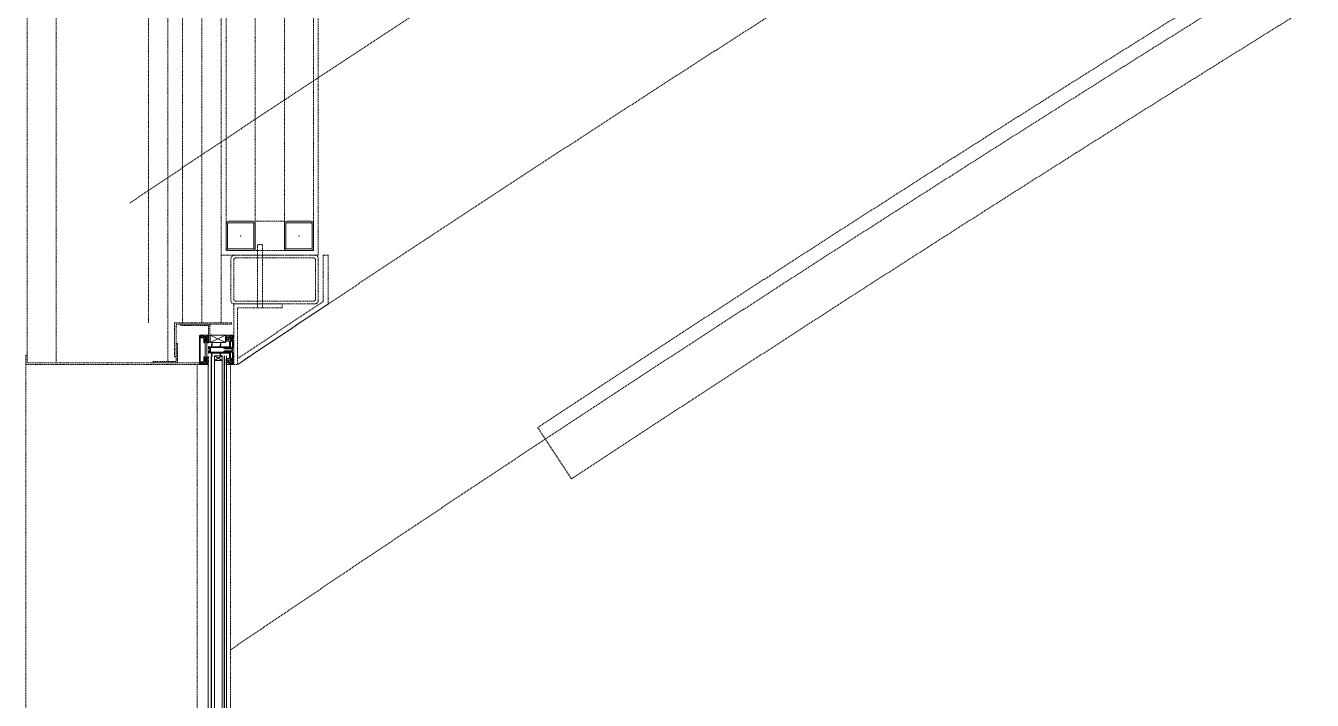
# Model space of a CAD drawing. Extents: x -1457 to 23780, y -2071 to 4205.
# Drawn here: x 13012.2 to 13277.4, y 1054.9 to 1193.8 of the extents above; entities that cross this region are included whole.
import ezdxf

# ---------------------------------------------------------------- set-up
doc = ezdxf.new("R2010")
doc.units = 0
doc.header["$MEASUREMENT"] = 0
doc.linetypes.add('HIDDEN', pattern=[0.375, 0.25, -0.125])
doc.layers.get('0').update_dxf_attribs({"color": 9, "lineweight": 9})
doc.layers.add('15', color=9, linetype='Continuous', lineweight=9)
doc.layers.add('M-TEFRIS2-015', color=129, linetype='Continuous', lineweight=9)

# ---------------------------------------------------------------- blocks, each defined once
blk = doc.blocks.new('*U226')
at = {"layer": '15'}
for p, q in [((-1.47, -18.95), (-274.83, -18.95)), ((-1.47, -19.35), (-274.83, -19.35)), ((-1.47, -19.42), (-274.83, -19.42)), ((-1.47, -19.82), (-274.83, -19.82)), ((-1.47, -21.42), (-274.83, -21.42)), ((-1.47, -22.02), (-274.83, -22.02)), ((-1.47, -22.1), (-274.83, -22.1)), ((-1.47, -22.7), (-274.83, -22.7))]:
    blk.add_line(p, q, dxfattribs=at)
blk = doc.blocks.new('p-profil_bitis')
for p, q in [((-1.5, 2.16), (-3, 5.37)), ((-3, 2.16), (-1.5, 5.37)), ((1.2, 3.05), (2.2, 4.65)), ((2.2, 3.05), (1.2, 4.65))]:
    blk.add_line(p, q)
for points in [[(-2.9, 6.02), (-2.89, 6.01), (-2.88, 6), (-2.88, 6), (-2.87, 6), (-2.48, 6), (-2.47, 6), (-2.46, 6), (-2.46, 6.01), (-2.45, 6.02), (-2.43, 6.06), (-2.41, 6.08), (-2.4, 6.09), (-2.38, 6.09), (-2.37, 6.1), (-2.35, 6.09), (-2.33, 6.09), (-2.32, 6.08), (-2.3, 6.06), (-2.28, 6.01), (-2.27, 6.01), (-2.27, 6), (-2.26, 6), (-2.25, 6), (-1.76, 6), (-1.76, 5.49), (-1.76, 5.48), (-1.77, 5.47), (-1.77, 5.46), (-1.78, 5.46), (-1.79, 5.45), (-1.8, 5.45), (-1.81, 5.45), (-1.82, 5.46), (-1.83, 5.46), (-1.84, 5.47), (-1.89, 5.55), (-1.89, 5.56), (-1.9, 5.57), (-1.9, 5.57), (-1.91, 5.57), (-1.92, 5.57), (-1.93, 5.57), (-1.93, 5.56), (-1.94, 5.55), (-1.99, 5.46), (-1.99, 5.46), (-2, 5.46), (-2, 5.45), (-2.01, 5.45), (-2.02, 5.45), (-2.1, 5.45), (-2.11, 5.45), (-2.12, 5.45), (-2.12, 5.46), (-2.13, 5.46), (-2.13, 5.47), (-2.13, 5.47), (-2.14, 5.48), (-2.14, 5.5), (-2.23, 5.45), (-2.54, 5.45), (-2.62, 5.5), (-2.62, 5.48), (-2.63, 5.47), (-2.63, 5.46), (-2.63, 5.46), (-2.64, 5.45), (-2.65, 5.45), (-2.65, 5.45), (-2.74, 5.45), (-2.75, 5.45), (-2.76, 5.45), (-2.76, 5.46), (-2.77, 5.46), (-2.77, 5.46), (-2.82, 5.55), (-2.83, 5.56), (-2.83, 5.57), (-2.84, 5.57), (-2.85, 5.57), (-2.86, 5.57), (-2.86, 5.57), (-2.87, 5.56), (-2.87, 5.55), (-2.92, 5.47), (-2.93, 5.46), (-2.94, 5.46), (-2.95, 5.45), (-2.96, 5.45), (-2.97, 5.45), (-2.98, 5.46), (-2.99, 5.46), (-2.99, 5.47), (-3, 5.48), (-3, 5.49), (-3, 6.92), (-3, 6.93), (-3, 6.93), (-2.99, 6.94), (-2.99, 6.95), (-2.98, 6.95), (-2.97, 6.95), (-2.37, 6.95), (-2.36, 6.95), (-2.35, 6.95), (-2.35, 6.94), (-2.34, 6.93), (-2.34, 6.93), (-2.34, 6.92), (-2.34, 6.47), (-2.34, 6.44), (-2.32, 6.41), (-2.3, 6.38), (-2.28, 6.37), (-2.25, 6.35), (-2.22, 6.35), (-2.04, 6.35), (-2.03, 6.35), (-2.02, 6.35), (-2.01, 6.36), (-2, 6.37), (-1.99, 6.38), (-1.99, 6.39), (-1.99, 6.4), (-1.99, 6.54), (-2.05, 6.54), (-2.06, 6.54), (-2.08, 6.55), (-2.09, 6.55), (-2.09, 6.56), (-2.1, 6.58), (-2.1, 6.59), (-2.1, 6.6), (-2.1, 6.62), (-2.09, 6.63), (-2.08, 6.65), (-2.07, 6.66), (-2.05, 6.67), (-2.04, 6.68), (-2.02, 6.68), (-1.79, 6.68), (-1.78, 6.68), (-1.78, 6.68), (-1.77, 6.67), (-1.76, 6.66), (-1.76, 6.66), (-1.76, 6.65), (-1.76, 6.4), (-0.65, 6.4), (-0.62, 6.4), (-0.58, 6.39), (-0.56, 6.37), (-0.53, 6.35), (-0.51, 6.32), (-0.5, 6.28), (-0.5, 6.25), (-0.5, 2.04), (-0.5, 2.01), (-0.49, 1.99), (-0.47, 1.96), (-0.45, 1.94), (-0.42, 1.93), (-0.39, 1.92), (-0.36, 1.92), (-0.33, 1.93), (-0.31, 1.94), (-0.29, 1.96), (-0.27, 1.99), (-0.26, 2.01), (-0.25, 2.04), (-0.25, 2.25), (-0.25, 2.26), (-0.25, 2.26), (-0.25, 2.27), (-0.24, 2.28), (-0.23, 2.28), (-0.23, 2.28), (0.22, 2.28), (0.23, 2.28), (0.24, 2.28), (0.25, 2.27), (0.25, 2.26), (0.25, 2.26), (0.26, 2.25), (0.26, 2.04), (0.26, 2.01), (0.27, 1.99), (0.29, 1.96), (0.31, 1.94), (0.33, 1.93), (0.36, 1.92), (0.39, 1.92), (0.42, 1.93), (0.45, 1.94), (0.47, 1.96), (0.49, 1.99), (0.5, 2.01), (0.5, 2.04), (0.5, 6.25), (0.51, 6.29), (0.52, 6.33), (0.54, 6.36), (0.58, 6.38), (0.61, 6.4), (0.65, 6.4), (1.76, 6.4), (1.76, 6.65), (1.76, 6.66), (1.76, 6.66), (1.77, 6.67), (1.77, 6.67), (1.78, 6.68), (1.78, 6.68), (1.79, 6.68), (2.02, 6.68), (2.04, 6.68), (2.06, 6.67), (2.08, 6.66), (2.09, 6.64), (2.1, 6.62), (2.1, 6.6), (2.1, 6.59), (2.1, 6.58), (2.1, 6.57), (2.09, 6.56), (2.08, 6.55), (2.07, 6.54), (2.06, 6.54), (2.05, 6.54), (1.99, 6.54), (1.99, 6.4), (1.99, 6.39), (1.99, 6.38), (2, 6.37), (2.01, 6.36), (2.02, 6.35), (2.03, 6.35), (2.04, 6.35), (2.22, 6.35), (2.25, 6.35), (2.28, 6.37), (2.3, 6.38), (2.32, 6.41), (2.34, 6.44), (2.34, 6.47), (2.34, 6.92), (2.34, 6.93), (2.34, 6.93), (2.35, 6.94), (2.35, 6.95), (2.36, 6.95), (2.37, 6.95), (2.97, 6.95), (2.98, 6.95), (2.98, 6.95), (2.99, 6.94), (2.99, 6.94), (3, 6.93), (3, 6.93), (3, 6.92), (3, 5.49), (3, 5.48), (3, 5.47), (2.99, 5.46), (2.98, 5.46), (2.97, 5.45), (2.96, 5.45), (2.96, 5.45), (2.95, 5.45), (2.94, 5.46), (2.93, 5.46), (2.92, 5.47), (2.87, 5.55), (2.87, 5.56), (2.86, 5.57), (2.86, 5.57), (2.85, 5.57), (2.84, 5.57), (2.83, 5.57), (2.83, 5.56), (2.82, 5.55), (2.77, 5.46), (2.77, 5.46), (2.76, 5.46), (2.76, 5.45), (2.75, 5.45), (2.74, 5.45), (2.65, 5.45), (2.65, 5.45), (2.64, 5.45), (2.63, 5.46), (2.63, 5.46), (2.63, 5.47), (2.62, 5.48), (2.62, 5.5), (2.53, 5.45), (2.22, 5.45), (2.13, 5.5), (2.13, 5.48), (2.13, 5.47), (2.13, 5.47), (2.13, 5.46), (2.12, 5.46), (2.12, 5.45), (2.11, 5.45), (2.1, 5.45), (2.02, 5.45), (2.01, 5.45), (2, 5.45), (1.99, 5.46), (1.99, 5.46), (1.94, 5.55), (1.93, 5.56), (1.93, 5.57), (1.92, 5.57), (1.91, 5.57), (1.9, 5.57), (1.9, 5.57), (1.89, 5.56), (1.89, 5.55), (1.84, 5.47), (1.83, 5.46), (1.82, 5.46), (1.81, 5.45), (1.8, 5.45), (1.79, 5.45), (1.78, 5.46), (1.77, 5.46), (1.77, 5.47), (1.76, 5.48), (1.76, 5.49), (1.76, 6), (2.25, 6), (2.26, 6), (2.26, 6), (2.27, 6.01), (2.27, 6.01), (2.28, 6.01), (2.3, 6.06), (2.31, 6.07), (2.33, 6.09), (2.34, 6.09), (2.36, 6.1), (2.37, 6.1), (2.39, 6.09), (2.4, 6.09), (2.42, 6.07), (2.43, 6.06), (2.45, 6.02), (2.46, 6.01), (2.46, 6), (2.47, 6), (2.48, 6), (2.87, 6), (2.88, 6), (2.88, 6), (2.89, 6.01), (2.9, 6.02), (2.9, 6.02), (2.9, 6.03), (2.9, 6.04), (2.9, 6.05), (2.87, 6.1), (2.86, 6.11), (2.85, 6.11), (2.84, 6.12), (2.83, 6.12), (2.82, 6.12), (2.81, 6.12), (2.8, 6.11), (2.79, 6.11), (2.78, 6.1), (2.74, 6.02), (2.73, 6.01), (2.72, 6.01), (2.72, 6), (2.71, 6), (2.7, 6), (2.69, 6.01), (2.69, 6.01), (2.68, 6.02), (2.64, 6.1), (2.63, 6.11), (2.62, 6.11), (2.61, 6.12), (2.6, 6.12), (2.59, 6.12), (2.58, 6.12), (2.57, 6.11), (2.56, 6.11), (2.55, 6.1), (2.51, 6.02), (2.5, 6.01), (2.5, 6.01), (2.49, 6), (2.48, 6), (2.48, 6), (2.47, 6), (2.46, 6.01), (2.46, 6.01), (2.45, 6.02), (2.41, 6.1), (2.4, 6.11), (2.39, 6.11), (2.38, 6.12), (2.37, 6.12), (2.36, 6.12), (2.35, 6.12), (2.34, 6.11), (2.33, 6.11), (2.32, 6.1), (2.28, 6.02), (2.27, 6.01), (2.26, 6.01), (2.26, 6), (2.25, 6), (2.24, 6), (2.24, 6.01), (2.23, 6.01), (2.22, 6.02), (2.18, 6.1), (2.17, 6.11), (2.16, 6.11), (2.15, 6.12), (2.14, 6.12), (2.13, 6.12), (2.12, 6.12), (2.11, 6.11), (2.1, 6.11), (2.09, 6.1), (2.05, 6.02), (2.04, 6.01), (2.03, 6.01), (2.03, 6), (2.02, 6), (2.01, 6), (2.01, 6.01), (2, 6.01), (1.99, 6.02), (1.95, 6.1), (1.94, 6.11), (1.93, 6.11), (1.92, 6.12), (1.91, 6.12), (1.9, 6.12), (1.89, 6.12), (1.88, 6.11), (1.87, 6.11), (1.86, 6.1), (1.82, 6.02), (1.81, 6.01), (1.81, 6.01), (1.8, 6), (1.79, 6), (1.78, 6), (1.77, 6.01), (1.77, 6.01), (1.76, 6.02), (1.76, 6.02), (1.76, 6.03), (1.76, 6.17), (1.76, 6.18), (1.76, 6.19), (1.75, 6.19), (1.74, 6.2), (1.74, 6.2), (1.73, 6.2), (0.8, 6.2), (0.8, 6.23), (0.79, 6.25), (0.77, 6.27), (0.76, 6.28), (0.73, 6.3), (0.71, 6.3), (0.68, 6.3), (0.66, 6.29), (0.64, 6.28), (0.62, 6.26), (0.61, 6.24), (0.6, 6.22), (0.6, 6.2), (0.6, 6.17), (0.61, 6.15), (0.63, 6.13), (0.65, 6.12), (0.65, 4.3), (1.25, 4.41), (1.26, 4.41), (1.27, 4.4), (1.28, 4.4), (1.29, 4.39), (1.3, 4.38), (1.3, 4.38), (1.3, 4.37), (1.3, 4.36), (1.29, 4.35), (1.29, 4.34), (1.28, 4.33), (1.27, 4.33), (0.65, 4.15), (0.65, 2.51), (1.25, 2.62), (1.26, 2.62), (1.27, 2.61), (1.28, 2.61), (1.29, 2.6), (1.3, 2.59), (1.3, 2.59), (1.3, 2.58), (1.3, 2.57), (1.29, 2.56), (1.29, 2.55), (1.28, 2.54), (1.27, 2.54), (0.64, 2.36), (0.62, 2.35), (0.6, 2.33), (0.59, 2.32), (0.58, 2.3), (0.58, 2.28), (0.58, 1.97), (0.7, 1.97), (0.7, 1.83), (0.26, 1.83), (0.14, 1.95), (0.14, 2.05), (0.14, 2.06), (0.14, 2.06), (0.13, 2.07), (0.13, 2.07), (0.12, 2.08), (0.12, 2.08), (0.11, 2.08), (-0.11, 2.08), (-0.12, 2.08), (-0.12, 2.08), (-0.13, 2.07), (-0.13, 2.07), (-0.14, 2.06), (-0.14, 2.06), (-0.14, 2.05), (-0.14, 1.95), (-0.26, 1.83), (-0.7, 1.83), (-0.7, 1.97), (-0.58, 1.97), (-0.58, 2.28), (-0.58, 2.3), (-0.59, 2.32), (-0.6, 2.34), (-0.62, 2.35), (-0.64, 2.36), (-1.27, 2.54), (-1.28, 2.54), (-1.29, 2.55), (-1.29, 2.56), (-1.3, 2.57), (-1.3, 2.58), (-1.3, 2.59), (-1.3, 2.59), (-1.29, 2.6), (-1.28, 2.61), (-1.27, 2.61), (-1.26, 2.62), (-1.25, 2.62), (-0.65, 2.51), (-0.65, 4.15), (-1.27, 4.33), (-1.28, 4.33), (-1.29, 4.34), (-1.29, 4.35), (-1.3, 4.36), (-1.3, 4.37), (-1.3, 4.38), (-1.3, 4.38), (-1.29, 4.39), (-1.28, 4.4), (-1.27, 4.4), (-1.26, 4.41), (-1.25, 4.41), (-0.65, 4.3), (-0.65, 6.12), (-0.63, 6.13), (-0.61, 6.15), (-0.6, 6.17), (-0.6, 6.2), (-0.6, 6.22), (-0.61, 6.24), (-0.62, 6.26), (-0.64, 6.28), (-0.66, 6.29), (-0.68, 6.3), (-0.71, 6.3), (-0.73, 6.3), (-0.76, 6.28), (-0.77, 6.27), (-0.79, 6.25), (-0.8, 6.23), (-0.8, 6.2), (-1.73, 6.2), (-1.74, 6.2), (-1.74, 6.2), (-1.75, 6.19), (-1.76, 6.19), (-1.76, 6.18), (-1.76, 6.17), (-1.76, 6.03), (-1.76, 6.02), (-1.76, 6.02), (-1.77, 6.01), (-1.78, 6.01), (-1.78, 6), (-1.79, 6), (-1.8, 6), (-1.81, 6.01), (-1.81, 6.01), (-1.82, 6.02), (-1.86, 6.1), (-1.87, 6.11), (-1.88, 6.11), (-1.89, 6.12), (-1.9, 6.12), (-1.91, 6.12), (-1.92, 6.12), (-1.93, 6.11), (-1.94, 6.11), (-1.95, 6.1), (-1.99, 6.02), (-2, 6.01), (-2.01, 6.01), (-2.01, 6), (-2.02, 6), (-2.03, 6), (-2.03, 6.01), (-2.04, 6.01), (-2.05, 6.02), (-2.09, 6.1), (-2.1, 6.11), (-2.11, 6.11), (-2.12, 6.12), (-2.13, 6.12), (-2.14, 6.12), (-2.15, 6.12), (-2.16, 6.11), (-2.17, 6.11), (-2.18, 6.1), (-2.22, 6.02), (-2.23, 6.01), (-2.24, 6.01), (-2.24, 6), (-2.25, 6), (-2.26, 6), (-2.26, 6.01), (-2.27, 6.01), (-2.28, 6.02), (-2.32, 6.1), (-2.33, 6.11), (-2.34, 6.11), (-2.35, 6.12), (-2.36, 6.12), (-2.37, 6.12), (-2.38, 6.12), (-2.39, 6.11), (-2.4, 6.11), (-2.41, 6.1), (-2.45, 6.02), (-2.46, 6.01), (-2.46, 6.01), (-2.47, 6), (-2.48, 6), (-2.48, 6), (-2.49, 6), (-2.5, 6.01), (-2.5, 6.01), (-2.51, 6.02), (-2.55, 6.1), (-2.56, 6.11), (-2.57, 6.11), (-2.58, 6.12), (-2.59, 6.12), (-2.6, 6.12), (-2.61, 6.12), (-2.62, 6.11), (-2.63, 6.11), (-2.64, 6.1), (-2.68, 6.02), (-2.69, 6.01), (-2.69, 6.01), (-2.7, 6), (-2.71, 6), (-2.72, 6), (-2.73, 6.01), (-2.73, 6.01), (-2.74, 6.02), (-2.78, 6.1), (-2.79, 6.11), (-2.8, 6.11), (-2.81, 6.12), (-2.82, 6.12), (-2.83, 6.12), (-2.84, 6.12), (-2.85, 6.11), (-2.86, 6.11), (-2.87, 6.1), (-2.9, 6.05), (-2.9, 6.04), (-2.9, 6.03)], [(-3, 5.37), (-1.5, 5.37), (-1.5, 2.16), (-3, 2.16)], [(-2.81, 6.34), (-2.81, 6.33), (-2.8, 6.33), (-2.8, 6.32), (-2.79, 6.32), (-2.78, 6.32), (-2.56, 6.32), (-2.55, 6.32), (-2.55, 6.32), (-2.54, 6.33), (-2.54, 6.33), (-2.53, 6.34), (-2.53, 6.34), (-2.53, 6.35), (-2.53, 6.77), (-2.53, 6.78), (-2.53, 6.78), (-2.54, 6.79), (-2.54, 6.79), (-2.55, 6.8), (-2.55, 6.8), (-2.56, 6.8), (-2.78, 6.8), (-2.79, 6.8), (-2.79, 6.8), (-2.8, 6.79), (-2.8, 6.79), (-2.81, 6.78), (-2.81, 6.77)], [(-2.68, 5.61), (-2.67, 5.59), (-2.67, 5.58), (-2.65, 5.58), (-2.64, 5.57), (-2.63, 5.57), (-2.62, 5.57), (-2.62, 5.53), (-2.58, 5.57), (-2.17, 5.57), (-2.14, 5.53), (-2.14, 5.57), (-2.13, 5.57), (-2.12, 5.57), (-2.11, 5.57), (-2.1, 5.58), (-2.09, 5.59), (-2.08, 5.6), (-2.08, 5.61), (-2.08, 5.62), (-2.08, 5.68), (-2.21, 5.81), (-2.55, 5.81), (-2.68, 5.68), (-2.68, 5.62)], [(2.13, 5.57), (2.13, 5.53), (2.17, 5.57), (2.58, 5.57), (2.62, 5.53), (2.62, 5.57), (2.63, 5.57), (2.64, 5.57), (2.65, 5.57), (2.66, 5.58), (2.67, 5.59), (2.68, 5.6), (2.68, 5.61), (2.68, 5.62), (2.68, 5.68), (2.55, 5.81), (2.21, 5.81), (2.08, 5.68), (2.08, 5.62), (2.08, 5.61), (2.08, 5.6), (2.09, 5.59), (2.1, 5.58), (2.11, 5.57), (2.12, 5.57)], [(2.53, 6.35), (2.53, 6.34), (2.54, 6.33), (2.54, 6.33), (2.55, 6.32), (2.55, 6.32), (2.56, 6.32), (2.78, 6.32), (2.79, 6.32), (2.79, 6.32), (2.8, 6.33), (2.81, 6.33), (2.81, 6.34), (2.81, 6.35), (2.81, 6.77), (2.81, 6.78), (2.81, 6.78), (2.8, 6.79), (2.8, 6.79), (2.79, 6.8), (2.79, 6.8), (2.78, 6.8), (2.56, 6.8), (2.55, 6.8), (2.55, 6.8), (2.54, 6.79), (2.54, 6.79), (2.53, 6.78), (2.53, 6.77)], [(1.2, 3.05), (1.2, 4.65), (2.2, 4.65), (2.2, 3.05)], [(2.85, 0.85), (2.85, 1), (2.77, 1.14), (2.89, 1.5), (3, 1.5), (3, 0.1), (2.9, 0), (-2.9, 0), (-3, 0.1), (-3, 1.5), (-2.89, 1.5), (-2.77, 1.14), (-2.85, 0.99), (-2.85, 0.85), (-2.87, 0.85), (-2.87, 0.5), (-2.82, 0.45), (-2.47, 0.45), (-2.47, 0.37), (-2.52, 0.32), (-2.82, 0.32), (-2.87, 0.27), (-2.87, 0.18), (-2.82, 0.13), (2.82, 0.13), (2.87, 0.18), (2.87, 0.27), (2.82, 0.32), (2.52, 0.32), (2.47, 0.37), (2.47, 0.45), (2.82, 0.45), (2.87, 0.5), (2.87, 0.85)], [(-2.8, 0.99), (-2.69, 0.82), (-2.63, 0.73), (-2.54, 0.57), (-2.5, 0.55), (-2.47, 0.56), (-2.45, 0.6), (-2.45, 0.85), (-2.4, 0.9), (-1.53, 0.9), (-1.42, 0.94), (-1.38, 1.05), (-1.38, 1.13), (-1.33, 1.18), (-0.02, 1.18), (-0.01, 1.2), (0.01, 1.2), (0.03, 1.18), (1.33, 1.18), (1.38, 1.13), (1.38, 1.05), (1.42, 0.94), (1.53, 0.9), (2.4, 0.9), (2.45, 0.85), (2.45, 0.6), (2.47, 0.56), (2.5, 0.55), (2.54, 0.57), (2.63, 0.73), (2.8, 0.99), (2.78, 1.04), (2.71, 1.07), (2.7, 1.11), (2.7, 1.13), (2.8, 1.5), (2.48, 1.5), (2.4, 1.42), (2.4, 1.36), (2.52, 1.36), (2.52, 1.2), (2.42, 1.1), (1.58, 1.1), (1.58, 1.36), (1.7, 1.36), (1.7, 1.42), (1.62, 1.5), (-1.62, 1.5), (-1.7, 1.42), (-1.7, 1.36), (-1.58, 1.36), (-1.58, 1.1), (-2.42, 1.1), (-2.52, 1.2), (-2.52, 1.36), (-2.4, 1.36), (-2.4, 1.42), (-2.48, 1.5), (-2.8, 1.5), (-2.7, 1.13), (-2.7, 1.11), (-2.71, 1.07), (-2.78, 1.03)]]:
    blk.add_lwpolyline(points, close=True)
for points in [[(0.35, 6.5), (0.3, 6.68), (0.2, 6.79), (0.02, 6.85), (-0.16, 6.81), (-0.3, 6.68), (-0.35, 6.5), (-0.35, 6.55), (-0.36, 6.6), (-0.37, 6.65), (-0.39, 6.69), (-0.42, 6.74), (-0.45, 6.78), (-0.48, 6.82), (-0.52, 6.85), (-0.56, 6.88), (-0.6, 6.9), (-0.65, 6.92), (-0.7, 6.94), (-0.75, 6.95), (-0.8, 6.95), (-1.4, 6.95), (-1.54, 6.89), (-1.6, 6.85), (-2.1, 6.85), (-2.25, 6.78), (-2.3, 6.65), (-2.3, 6.6), (-2.25, 6.47), (-2.14, 6.4), (-2.04, 6.39), (-2.01, 6.53), (-2.11, 6.55), (-2.15, 6.6), (-2.15, 6.65), (-2.1, 6.7), (-1.6, 6.7), (-1.46, 6.76), (-1.4, 6.8), (-0.8, 6.8), (-0.64, 6.75), (-0.55, 6.66), (-0.5, 6.5), (-0.5, 5.15), (-0.4, 5.01), (-0.27, 5.02), (-0.2, 5.17), (-0.25, 5.2), (-0.2, 5.23), (-0.2, 5.35), (-0.25, 5.38), (-0.2, 5.41), (-0.2, 5.53), (-0.25, 5.56), (-0.2, 5.59), (-0.2, 5.71), (-0.25, 5.74), (-0.2, 5.77), (-0.2, 5.89), (-0.25, 5.92), (-0.2, 5.95), (-0.2, 6.07), (-0.25, 6.1), (-0.2, 6.13), (-0.2, 6.25), (-0.25, 6.28), (-0.2, 6.31), (-0.2, 6.5), (-0.12, 6.66), (0.02, 6.7), (0.12, 6.66), (0.2, 6.5), (0.2, 6.4), (0.25, 6.37), (0.2, 6.34), (0.2, 6.22), (0.25, 6.19), (0.2, 6.16), (0.2, 6.04), (0.25, 6.01), (0.2, 5.98), (0.2, 5.86), (0.25, 5.83), (0.2, 5.8), (0.2, 5.68), (0.25, 5.65), (0.2, 5.62), (0.2, 5.5), (0.25, 5.47), (0.2, 5.44), (0.2, 5.32), (0.25, 5.29), (0.2, 5.26), (0.2, 5.15), (0.3, 5.01), (0.4, 5.01), (0.5, 5.15), (0.5, 6.5), (0.55, 6.66), (0.64, 6.75), (0.8, 6.8), (1.4, 6.8), (1.46, 6.76), (1.6, 6.7), (2.1, 6.7), (2.15, 6.65), (2.15, 6.6), (2.11, 6.55), (2.01, 6.53), (2.04, 6.39), (2.13, 6.4), (2.25, 6.47), (2.3, 6.6), (2.3, 6.65), (2.23, 6.8), (2.1, 6.85), (1.6, 6.85), (1.54, 6.89), (1.4, 6.95), (0.8, 6.95), (0.75, 6.95), (0.7, 6.94), (0.65, 6.92), (0.61, 6.9), (0.56, 6.88), (0.52, 6.85), (0.48, 6.82), (0.45, 6.78), (0.42, 6.74), (0.4, 6.69), (0.38, 6.65), (0.36, 6.6), (0.35, 6.55), (0.35, 6.5), (0.35, 5.15)], [(-0.35, 6.5), (-0.35, 5.15)]]:
    blk.add_lwpolyline(points)
for points in [[(-1.77, 1.34, -10), (-1.77, 1.49, -10), (-1.76, 1.51, -10), (-1.73, 1.52, -10), (-1.64, 1.5, -10), (-1.48, 1.5, -10), (-1.48, 1.74, -10), (-1.52, 1.81, -10), (-1.54, 1.83, -10), (-1.57, 1.81, -10), (-1.62, 1.73, -10), (-1.65, 1.71, -10), (-1.69, 1.73, -10), (-1.74, 1.81, -10), (-1.77, 1.83, -10), (-1.79, 1.81, -10), (-1.84, 1.73, -10), (-1.88, 1.71, -10), (-1.91, 1.73, -10), (-1.96, 1.81, -10), (-1.99, 1.83, -10), (-2.01, 1.81, -10), (-2.06, 1.73, -10), (-2.09, 1.71, -10), (-2.13, 1.73, -10), (-2.18, 1.81, -10), (-2.2, 1.83, -10), (-2.23, 1.81, -10), (-2.28, 1.73, -10), (-2.31, 1.71, -10), (-2.35, 1.73, -10), (-2.4, 1.81, -10), (-2.42, 1.83, -10), (-2.45, 1.81, -10), (-2.5, 1.73, -10), (-2.53, 1.71, -10), (-2.57, 1.73, -10), (-2.62, 1.81, -10), (-2.64, 1.83, -10), (-2.67, 1.81, -10), (-2.74, 1.69, -10), (-2.86, 1.65, -10), (-2.95, 1.78, -10), (-3.09, 1.83, -10), (-3.21, 1.83, -10), (-3.23, 1.82, -10), (-3.24, 1.79, -10), (-3.23, 1.78, -10), (-3.14, 1.76, -10), (-3.02, 1.69, -10), (-2.98, 1.62, -10), (-2.98, 1.5, -10), (-2.55, 1.5, -10), (-2.46, 1.52, -10), (-2.45, 1.52, -10), (-2.44, 1.52, -10), (-2.43, 1.49, -10), (-2.43, 1.34, -10), (-2.54, 1.34, -10), (-2.54, 1.31, -10), (-2.38, 1.16, -10), (-2.34, 1.14, -10), (-2.22, 1.2, -10), (-1.97, 1.2, -10), (-1.86, 1.14, -10), (-1.8, 1.16, -10), (-1.66, 1.31, -10), (-1.66, 1.34, -10), (-1.77, 1.34, -10)], [(-1.89, 1.35, -10), (-1.93, 1.31, -10), (-2.26, 1.31, -10), (-2.31, 1.35, -10), (-2.31, 1.47, -10), (-2.26, 1.51, -10), (-1.93, 1.51, -10), (-1.89, 1.47, -10), (-1.89, 1.46, -10), (-1.89, 1.35, -10)], [(1.76, 1.34, -10), (1.76, 1.49, -10), (1.76, 1.51, -10), (1.73, 1.52, -10), (1.64, 1.5, -10), (1.48, 1.5, -10), (1.48, 1.74, -10), (1.52, 1.81, -10), (1.54, 1.83, -10), (1.57, 1.81, -10), (1.62, 1.73, -10), (1.65, 1.71, -10), (1.69, 1.73, -10), (1.74, 1.81, -10), (1.76, 1.83, -10), (1.79, 1.81, -10), (1.84, 1.73, -10), (1.88, 1.71, -10), (1.91, 1.73, -10), (1.96, 1.81, -10), (1.99, 1.83, -10), (2.01, 1.81, -10), (2.06, 1.73, -10), (2.09, 1.71, -10), (2.13, 1.73, -10), (2.18, 1.81, -10), (2.2, 1.83, -10), (2.23, 1.81, -10), (2.28, 1.73, -10), (2.31, 1.71, -10), (2.35, 1.73, -10), (2.4, 1.81, -10), (2.42, 1.83, -10), (2.45, 1.81, -10), (2.5, 1.73, -10), (2.53, 1.71, -10), (2.57, 1.73, -10), (2.62, 1.81, -10), (2.64, 1.83, -10), (2.67, 1.81, -10), (2.74, 1.69, -10), (2.86, 1.65, -10), (2.95, 1.78, -10), (3.09, 1.83, -10), (3.21, 1.83, -10), (3.23, 1.82, -10), (3.24, 1.79, -10), (3.23, 1.78, -10), (3.14, 1.76, -10), (3.02, 1.69, -10), (2.98, 1.62, -10), (2.98, 1.5, -10), (2.55, 1.5, -10), (2.46, 1.52, -10), (2.45, 1.52, -10), (2.44, 1.52, -10), (2.42, 1.49, -10), (2.42, 1.34, -10), (2.53, 1.34, -10), (2.53, 1.31, -10), (2.38, 1.16, -10), (2.34, 1.14, -10), (2.22, 1.2, -10), (1.97, 1.2, -10), (1.86, 1.14, -10), (1.8, 1.16, -10), (1.65, 1.31, -10), (1.65, 1.34, -10), (1.76, 1.34, -10)], [(1.88, 1.35, -10), (1.93, 1.31, -10), (2.26, 1.31, -10), (2.3, 1.35, -10), (2.3, 1.47, -10), (2.26, 1.51, -10), (1.93, 1.51, -10), (1.89, 1.47, -10), (1.88, 1.46, -10), (1.88, 1.35, -10)]]:
    blk.add_polyline3d(points)
blk = doc.blocks.new('prf-60x60')
for points in [[(-2.5, -6), (2.5, -6, 0.414214), (3, -5.5), (3, -0.5, 0.414214), (2.5, 0), (-2.5, 0, 0.414214), (-3, -0.5), (-3, -5.5, 0.414214)], [(-2.5, -5.7), (2.5, -5.7, 0.414214), (2.7, -5.5), (2.7, -0.5, 0.414214), (2.5, -0.3), (-2.5, -0.3, 0.414214), (-2.7, -0.5), (-2.7, -5.5, 0.414214)]]:
    blk.add_lwpolyline(points, format="xyb", close=True)
at = {"color": 252}
blk.add_point((0, -3), dxfattribs=at)

msp = doc.modelspace()

# ---------------------------------------------------------------- linework, layer by layer
at = {"layer": 'M-TEFRIS2-015', "linetype": 'HIDDEN', "lineweight": 0}
for points in [[(13012.5, 1124.33), (13012.5, 1124.33), (13012.5, 2865), (16712.5, 2865), (16712.49, 2206.39)], [(13012.5, 1124.33), (13012.5, 1124.33), (13012.5, 2865), (16712.5, 2865), (16712.49, 2206.39)], [(13018.5, 1124.33), (13018.5, 2859), (16706.5, 2859), (16706.5, 2206.39)], [(13018.5, 1124.33), (13018.5, 2859), (16706.5, 2859), (16706.5, 2206.39)], [(13041.5, 1124.63), (13041.5, 1456.81)], [(13037.5, 1132.63), (13037.5, 1452.1)], [(13048.44, 1452.1), (13048.5, 1132.63), (13048.5, 1132.63)], [(13044.5, 1132.63), (13044.5, 1450.03), (13052.5, 1450.03)], [(13060.97, 1135.71), (13060.97, 1148.53), (13060.84, 1148.71), (13060.09, 1148.71), (13059.97, 1148.53), (13059.97, 1135.71)], [(13052.5, 1146.51), (13052.5, 1132.63)], [(15478.82, 284.7), (13012.2, 284.7), (13012.2, 1124.03)], [(13047.5, 1124.03), (13047.5, 320), (15478.82, 320)]]:
    msp.add_lwpolyline(points, dxfattribs=at)
for points in [[(13055.87, 1124.03, -0.149972), (16650.5, 2206.09)], [(13124.69, 1100.45), (13117.7, 1111.05, -0.146397), (16605.5, 2161.14), (16605.5, 2148.44, 0.146396), (13124.69, 1100.45, 3.321415)], [(16671.49, 2158.03, 0.152192), (13054.42, 1065.28, 0.152192)], [(13033.61, 1157.26, -0.075525), (14783.96, 1979.92, -0.075525)], [(13054.42, 1124.03), (13054.42, 704.15, -0.030791), (13682.75, 1104.54), (13576.46, 1296.45)], [(13054.5, 1145.81), (13054.5, 1137.21, 0.412203), (13055.2, 1136.51), (13071.8, 1136.51, 0.414214), (13072.5, 1137.21), (13072.5, 1145.81, 0.414214), (13071.8, 1146.51), (13055.2, 1146.51, 0.414214), (13054.5, 1145.81), (13054.5, 1137.21)], [(13055.06, 1137.49), (13055.06, 1145.53, -0.414214), (13055.48, 1145.95), (13071.52, 1145.95, -0.414214), (13071.94, 1145.53), (13071.94, 1137.49, -0.414214), (13071.52, 1137.07), (13055.48, 1137.07, -0.414214), (13055.06, 1137.49, -1)]]:
    msp.add_lwpolyline(points, format="xyb", dxfattribs=at)
for points in [[(13052.5, 1451), (13072.5, 1451), (13072.5, 1146.51), (13052.5, 1146.51)], [(13053.5, 1450), (13071.5, 1450), (13071.5, 1147.51), (13053.5, 1147.51)], [(13059.5, 1444), (13065.5, 1444), (13065.5, 1153.51), (13059.5, 1153.51)], [(13074.5, 1146.51), (13074.5, 1136.46), (13055.87, 1124.03), (13055.87, 1125.23), (13073.5, 1136.99), (13073.5, 1146.51)], [(13065.07, 1136.51), (13055.07, 1136.51), (13055.07, 1124.03), (13055.87, 1124.03), (13055.87, 1135.71), (13055.87, 1135.71), (13065.07, 1135.71)], [(13042.87, 1125.57), (13043.17, 1125.57), (13043.17, 1132.33), (13054.59, 1132.33), (13054.59, 1132.63), (13042.87, 1132.63)], [(13050.14, 1128.65), (13049.84, 1128.65), (13049.84, 1132.03), (13044.14, 1132.03), (13044.14, 1132.33), (13050.14, 1132.33)], [(13043.47, 1124.33), (13043.47, 1128.33), (13043.17, 1128.33), (13043.17, 1124.63), (13038.47, 1124.63), (13038.47, 1124.33), (13043.47, 1124.33)], [(13012.2, 1125.92), (13012.2, 1124.03), (13048.15, 1124.03), (13048.15, 1124.33), (13012.5, 1124.33), (13012.5, 1125.92)]]:
    msp.add_lwpolyline(points, close=True, dxfattribs=at)
msp.add_arc((16616.39, -4192.32), 6055, 89.485085, 125.548699, dxfattribs=at)

# ---------------------------------------------------------------- block references
for p in [(13056.5, 1153.51), (13068.5, 1153.51)]:
    msp.add_blockref('prf-60x60', p, dxfattribs=at)
at = {"layer": 'M-TEFRIS2-015', "linetype": 'HIDDEN', "lineweight": 0, "rotation": 270}
for name, p in [('p-profil_bitis', (13048.03, 1127.03)), ('*U226', (13072.5, 851))]:
    msp.add_blockref(name, p, dxfattribs=at)

doc.saveas('drawing.dxf')
